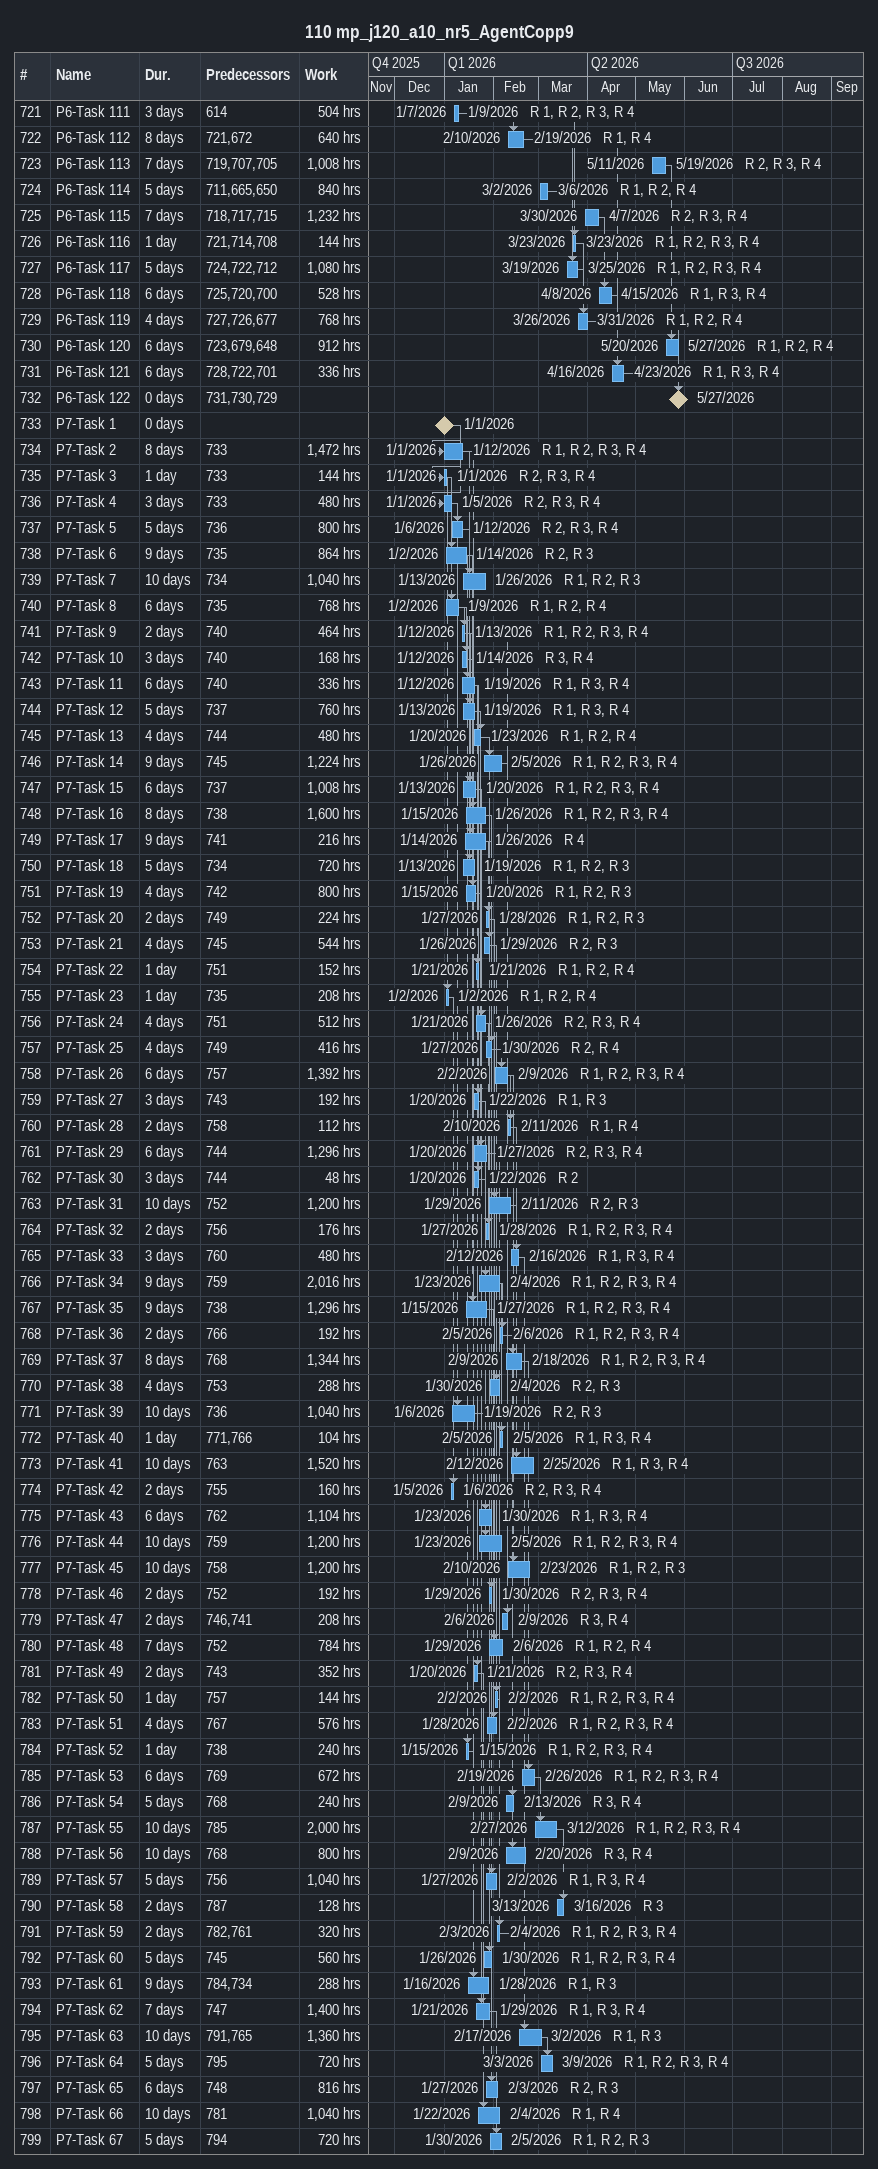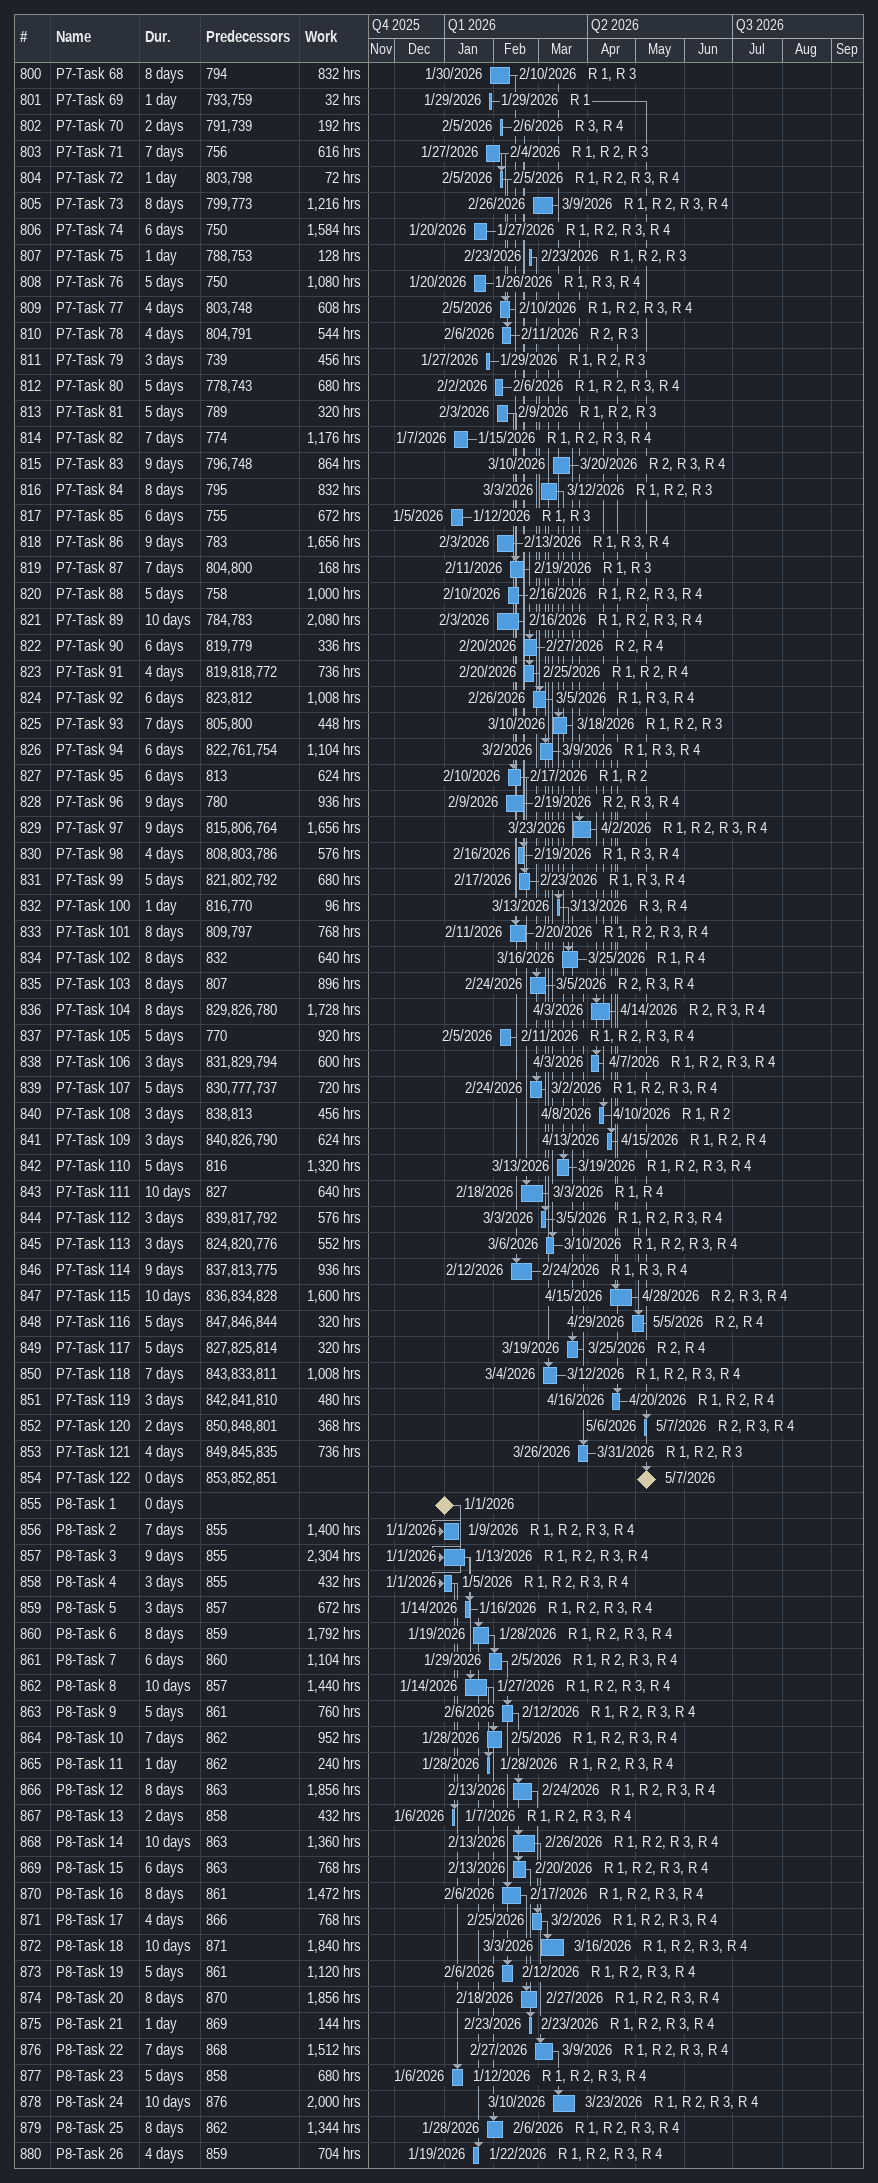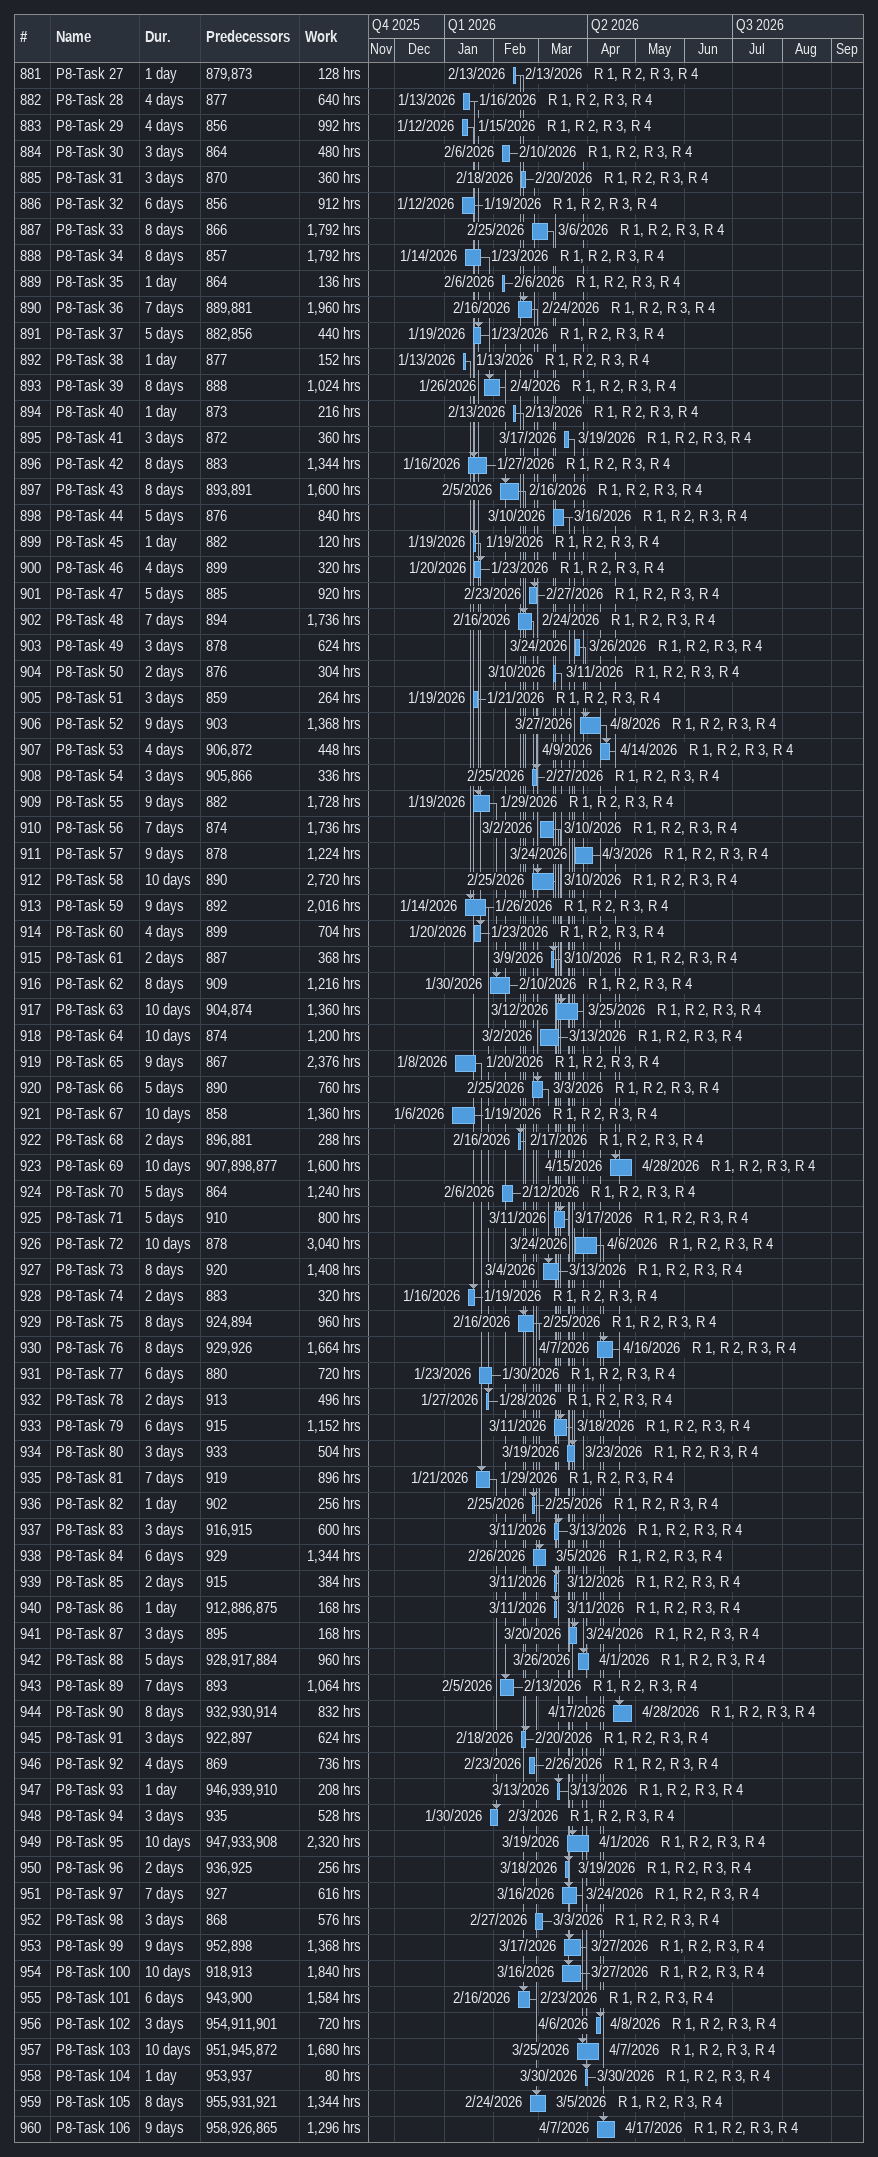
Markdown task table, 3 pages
110 mp_j120_a10_nr5_AgentCopp9

| ID | Task | Duration | Start | Finish | Predecessors | Resources | Work (h) |
|---|---|---|---|---|---|---|---|
| 721 | P6-Task 111 | 3d | 2026-01-07 | 2026-01-09 | 614 | R 1, R 2, R 3, R 4 | 504 |
| 722 | P6-Task 112 | 8d | 2026-02-10 | 2026-02-19 | 721, 672 | R 1, R 4 | 640 |
| 723 | P6-Task 113 | 7d | 2026-05-11 | 2026-05-19 | 719, 707, 705 | R 2, R 3, R 4 | 1008 |
| 724 | P6-Task 114 | 5d | 2026-03-02 | 2026-03-06 | 711, 665, 650 | R 1, R 2, R 4 | 840 |
| 725 | P6-Task 115 | 7d | 2026-03-30 | 2026-04-07 | 718, 717, 715 | R 2, R 3, R 4 | 1232 |
| 726 | P6-Task 116 | 1d | 2026-03-23 | 2026-03-23 | 721, 714, 708 | R 1, R 2, R 3, R 4 | 144 |
| 727 | P6-Task 117 | 5d | 2026-03-19 | 2026-03-25 | 724, 722, 712 | R 1, R 2, R 3, R 4 | 1080 |
| 728 | P6-Task 118 | 6d | 2026-04-08 | 2026-04-15 | 725, 720, 700 | R 1, R 3, R 4 | 528 |
| 729 | P6-Task 119 | 4d | 2026-03-26 | 2026-03-31 | 727, 726, 677 | R 1, R 2, R 4 | 768 |
| 730 | P6-Task 120 | 6d | 2026-05-20 | 2026-05-27 | 723, 679, 648 | R 1, R 2, R 4 | 912 |
| 731 | P6-Task 121 | 6d | 2026-04-16 | 2026-04-23 | 728, 722, 701 | R 1, R 3, R 4 | 336 |
| 732 | P6-Task 122 | 0d | 2026-05-27 | 2026-05-27 | 731, 730, 729 |  |  |
| 733 | P7-Task 1 | 0d | 2026-01-01 | 2026-01-01 |  |  |  |
| 734 | P7-Task 2 | 8d | 2026-01-01 | 2026-01-12 | 733 | R 1, R 2, R 3, R 4 | 1472 |
| 735 | P7-Task 3 | 1d | 2026-01-01 | 2026-01-01 | 733 | R 2, R 3, R 4 | 144 |
| 736 | P7-Task 4 | 3d | 2026-01-01 | 2026-01-05 | 733 | R 2, R 3, R 4 | 480 |
| 737 | P7-Task 5 | 5d | 2026-01-06 | 2026-01-12 | 736 | R 2, R 3, R 4 | 800 |
| 738 | P7-Task 6 | 9d | 2026-01-02 | 2026-01-14 | 735 | R 2, R 3 | 864 |
| 739 | P7-Task 7 | 10d | 2026-01-13 | 2026-01-26 | 734 | R 1, R 2, R 3 | 1040 |
| 740 | P7-Task 8 | 6d | 2026-01-02 | 2026-01-09 | 735 | R 1, R 2, R 4 | 768 |
| 741 | P7-Task 9 | 2d | 2026-01-12 | 2026-01-13 | 740 | R 1, R 2, R 3, R 4 | 464 |
| 742 | P7-Task 10 | 3d | 2026-01-12 | 2026-01-14 | 740 | R 3, R 4 | 168 |
| 743 | P7-Task 11 | 6d | 2026-01-12 | 2026-01-19 | 740 | R 1, R 3, R 4 | 336 |
| 744 | P7-Task 12 | 5d | 2026-01-13 | 2026-01-19 | 737 | R 1, R 3, R 4 | 760 |
| 745 | P7-Task 13 | 4d | 2026-01-20 | 2026-01-23 | 744 | R 1, R 2, R 4 | 480 |
| 746 | P7-Task 14 | 9d | 2026-01-26 | 2026-02-05 | 745 | R 1, R 2, R 3, R 4 | 1224 |
| 747 | P7-Task 15 | 6d | 2026-01-13 | 2026-01-20 | 737 | R 1, R 2, R 3, R 4 | 1008 |
| 748 | P7-Task 16 | 8d | 2026-01-15 | 2026-01-26 | 738 | R 1, R 2, R 3, R 4 | 1600 |
| 749 | P7-Task 17 | 9d | 2026-01-14 | 2026-01-26 | 741 | R 4 | 216 |
| 750 | P7-Task 18 | 5d | 2026-01-13 | 2026-01-19 | 734 | R 1, R 2, R 3 | 720 |
| 751 | P7-Task 19 | 4d | 2026-01-15 | 2026-01-20 | 742 | R 1, R 2, R 3 | 800 |
| 752 | P7-Task 20 | 2d | 2026-01-27 | 2026-01-28 | 749 | R 1, R 2, R 3 | 224 |
| 753 | P7-Task 21 | 4d | 2026-01-26 | 2026-01-29 | 745 | R 2, R 3 | 544 |
| 754 | P7-Task 22 | 1d | 2026-01-21 | 2026-01-21 | 751 | R 1, R 2, R 4 | 152 |
| 755 | P7-Task 23 | 1d | 2026-01-02 | 2026-01-02 | 735 | R 1, R 2, R 4 | 208 |
| 756 | P7-Task 24 | 4d | 2026-01-21 | 2026-01-26 | 751 | R 2, R 3, R 4 | 512 |
| 757 | P7-Task 25 | 4d | 2026-01-27 | 2026-01-30 | 749 | R 2, R 4 | 416 |
| 758 | P7-Task 26 | 6d | 2026-02-02 | 2026-02-09 | 757 | R 1, R 2, R 3, R 4 | 1392 |
| 759 | P7-Task 27 | 3d | 2026-01-20 | 2026-01-22 | 743 | R 1, R 3 | 192 |
| 760 | P7-Task 28 | 2d | 2026-02-10 | 2026-02-11 | 758 | R 1, R 4 | 112 |
| 761 | P7-Task 29 | 6d | 2026-01-20 | 2026-01-27 | 744 | R 2, R 3, R 4 | 1296 |
| 762 | P7-Task 30 | 3d | 2026-01-20 | 2026-01-22 | 744 | R 2 | 48 |
| 763 | P7-Task 31 | 10d | 2026-01-29 | 2026-02-11 | 752 | R 2, R 3 | 1200 |
| 764 | P7-Task 32 | 2d | 2026-01-27 | 2026-01-28 | 756 | R 1, R 2, R 3, R 4 | 176 |
| 765 | P7-Task 33 | 3d | 2026-02-12 | 2026-02-16 | 760 | R 1, R 3, R 4 | 480 |
| 766 | P7-Task 34 | 9d | 2026-01-23 | 2026-02-04 | 759 | R 1, R 2, R 3, R 4 | 2016 |
| 767 | P7-Task 35 | 9d | 2026-01-15 | 2026-01-27 | 738 | R 1, R 2, R 3, R 4 | 1296 |
| 768 | P7-Task 36 | 2d | 2026-02-05 | 2026-02-06 | 766 | R 1, R 2, R 3, R 4 | 192 |
| 769 | P7-Task 37 | 8d | 2026-02-09 | 2026-02-18 | 768 | R 1, R 2, R 3, R 4 | 1344 |
| 770 | P7-Task 38 | 4d | 2026-01-30 | 2026-02-04 | 753 | R 2, R 3 | 288 |
| 771 | P7-Task 39 | 10d | 2026-01-06 | 2026-01-19 | 736 | R 2, R 3 | 1040 |
| 772 | P7-Task 40 | 1d | 2026-02-05 | 2026-02-05 | 771, 766 | R 1, R 3, R 4 | 104 |
| 773 | P7-Task 41 | 10d | 2026-02-12 | 2026-02-25 | 763 | R 1, R 3, R 4 | 1520 |
| 774 | P7-Task 42 | 2d | 2026-01-05 | 2026-01-06 | 755 | R 2, R 3, R 4 | 160 |
| 775 | P7-Task 43 | 6d | 2026-01-23 | 2026-01-30 | 762 | R 1, R 3, R 4 | 1104 |
| 776 | P7-Task 44 | 10d | 2026-01-23 | 2026-02-05 | 759 | R 1, R 2, R 3, R 4 | 1200 |
| 777 | P7-Task 45 | 10d | 2026-02-10 | 2026-02-23 | 758 | R 1, R 2, R 3 | 1200 |
| 778 | P7-Task 46 | 2d | 2026-01-29 | 2026-01-30 | 752 | R 2, R 3, R 4 | 192 |
| 779 | P7-Task 47 | 2d | 2026-02-06 | 2026-02-09 | 746, 741 | R 3, R 4 | 208 |
| 780 | P7-Task 48 | 7d | 2026-01-29 | 2026-02-06 | 752 | R 1, R 2, R 4 | 784 |
| 781 | P7-Task 49 | 2d | 2026-01-20 | 2026-01-21 | 743 | R 2, R 3, R 4 | 352 |
| 782 | P7-Task 50 | 1d | 2026-02-02 | 2026-02-02 | 757 | R 1, R 2, R 3, R 4 | 144 |
| 783 | P7-Task 51 | 4d | 2026-01-28 | 2026-02-02 | 767 | R 1, R 2, R 3, R 4 | 576 |
| 784 | P7-Task 52 | 1d | 2026-01-15 | 2026-01-15 | 738 | R 1, R 2, R 3, R 4 | 240 |
| 785 | P7-Task 53 | 6d | 2026-02-19 | 2026-02-26 | 769 | R 1, R 2, R 3, R 4 | 672 |
| 786 | P7-Task 54 | 5d | 2026-02-09 | 2026-02-13 | 768 | R 3, R 4 | 240 |
| 787 | P7-Task 55 | 10d | 2026-02-27 | 2026-03-12 | 785 | R 1, R 2, R 3, R 4 | 2000 |
| 788 | P7-Task 56 | 10d | 2026-02-09 | 2026-02-20 | 768 | R 3, R 4 | 800 |
| 789 | P7-Task 57 | 5d | 2026-01-27 | 2026-02-02 | 756 | R 1, R 3, R 4 | 1040 |
| 790 | P7-Task 58 | 2d | 2026-03-13 | 2026-03-16 | 787 | R 3 | 128 |
| 791 | P7-Task 59 | 2d | 2026-02-03 | 2026-02-04 | 782, 761 | R 1, R 2, R 3, R 4 | 320 |
| 792 | P7-Task 60 | 5d | 2026-01-26 | 2026-01-30 | 745 | R 1, R 2, R 3, R 4 | 560 |
| 793 | P7-Task 61 | 9d | 2026-01-16 | 2026-01-28 | 784, 734 | R 1, R 3 | 288 |
| 794 | P7-Task 62 | 7d | 2026-01-21 | 2026-01-29 | 747 | R 1, R 3, R 4 | 1400 |
| 795 | P7-Task 63 | 10d | 2026-02-17 | 2026-03-02 | 791, 765 | R 1, R 3 | 1360 |
| 796 | P7-Task 64 | 5d | 2026-03-03 | 2026-03-09 | 795 | R 1, R 2, R 3, R 4 | 720 |
| 797 | P7-Task 65 | 6d | 2026-01-27 | 2026-02-03 | 748 | R 2, R 3 | 816 |
| 798 | P7-Task 66 | 10d | 2026-01-22 | 2026-02-04 | 781 | R 1, R 4 | 1040 |
| 799 | P7-Task 67 | 5d | 2026-01-30 | 2026-02-05 | 794 | R 1, R 2, R 3 | 720 |
| 800 | P7-Task 68 | 8d | 2026-01-30 | 2026-02-10 | 794 | R 1, R 3 | 832 |
| 801 | P7-Task 69 | 1d | 2026-01-29 | 2026-01-29 | 793, 759 | R 1 | 32 |
| 802 | P7-Task 70 | 2d | 2026-02-05 | 2026-02-06 | 791, 739 | R 3, R 4 | 192 |
| 803 | P7-Task 71 | 7d | 2026-01-27 | 2026-02-04 | 756 | R 1, R 2, R 3 | 616 |
| 804 | P7-Task 72 | 1d | 2026-02-05 | 2026-02-05 | 803, 798 | R 1, R 2, R 3, R 4 | 72 |
| 805 | P7-Task 73 | 8d | 2026-02-26 | 2026-03-09 | 799, 773 | R 1, R 2, R 3, R 4 | 1216 |
| 806 | P7-Task 74 | 6d | 2026-01-20 | 2026-01-27 | 750 | R 1, R 2, R 3, R 4 | 1584 |
| 807 | P7-Task 75 | 1d | 2026-02-23 | 2026-02-23 | 788, 753 | R 1, R 2, R 3 | 128 |
| 808 | P7-Task 76 | 5d | 2026-01-20 | 2026-01-26 | 750 | R 1, R 3, R 4 | 1080 |
| 809 | P7-Task 77 | 4d | 2026-02-05 | 2026-02-10 | 803, 748 | R 1, R 2, R 3, R 4 | 608 |
| 810 | P7-Task 78 | 4d | 2026-02-06 | 2026-02-11 | 804, 791 | R 2, R 3 | 544 |
| 811 | P7-Task 79 | 3d | 2026-01-27 | 2026-01-29 | 739 | R 1, R 2, R 3 | 456 |
| 812 | P7-Task 80 | 5d | 2026-02-02 | 2026-02-06 | 778, 743 | R 1, R 2, R 3, R 4 | 680 |
| 813 | P7-Task 81 | 5d | 2026-02-03 | 2026-02-09 | 789 | R 1, R 2, R 3 | 320 |
| 814 | P7-Task 82 | 7d | 2026-01-07 | 2026-01-15 | 774 | R 1, R 2, R 3, R 4 | 1176 |
| 815 | P7-Task 83 | 9d | 2026-03-10 | 2026-03-20 | 796, 748 | R 2, R 3, R 4 | 864 |
| 816 | P7-Task 84 | 8d | 2026-03-03 | 2026-03-12 | 795 | R 1, R 2, R 3 | 832 |
| 817 | P7-Task 85 | 6d | 2026-01-05 | 2026-01-12 | 755 | R 1, R 3 | 672 |
| 818 | P7-Task 86 | 9d | 2026-02-03 | 2026-02-13 | 783 | R 1, R 3, R 4 | 1656 |
| 819 | P7-Task 87 | 7d | 2026-02-11 | 2026-02-19 | 804, 800 | R 1, R 3 | 168 |
| 820 | P7-Task 88 | 5d | 2026-02-10 | 2026-02-16 | 758 | R 1, R 2, R 3, R 4 | 1000 |
| 821 | P7-Task 89 | 10d | 2026-02-03 | 2026-02-16 | 784, 783 | R 1, R 2, R 3, R 4 | 2080 |
| 822 | P7-Task 90 | 6d | 2026-02-20 | 2026-02-27 | 819, 779 | R 2, R 4 | 336 |
| 823 | P7-Task 91 | 4d | 2026-02-20 | 2026-02-25 | 819, 818, 772 | R 1, R 2, R 4 | 736 |
| 824 | P7-Task 92 | 6d | 2026-02-26 | 2026-03-05 | 823, 812 | R 1, R 3, R 4 | 1008 |
| 825 | P7-Task 93 | 7d | 2026-03-10 | 2026-03-18 | 805, 800 | R 1, R 2, R 3 | 448 |
| 826 | P7-Task 94 | 6d | 2026-03-02 | 2026-03-09 | 822, 761, 754 | R 1, R 3, R 4 | 1104 |
| 827 | P7-Task 95 | 6d | 2026-02-10 | 2026-02-17 | 813 | R 1, R 2 | 624 |
| 828 | P7-Task 96 | 9d | 2026-02-09 | 2026-02-19 | 780 | R 2, R 3, R 4 | 936 |
| 829 | P7-Task 97 | 9d | 2026-03-23 | 2026-04-02 | 815, 806, 764 | R 1, R 2, R 3, R 4 | 1656 |
| 830 | P7-Task 98 | 4d | 2026-02-16 | 2026-02-19 | 808, 803, 786 | R 1, R 3, R 4 | 576 |
| 831 | P7-Task 99 | 5d | 2026-02-17 | 2026-02-23 | 821, 802, 792 | R 1, R 3, R 4 | 680 |
| 832 | P7-Task 100 | 1d | 2026-03-13 | 2026-03-13 | 816, 770 | R 3, R 4 | 96 |
| 833 | P7-Task 101 | 8d | 2026-02-11 | 2026-02-20 | 809, 797 | R 1, R 2, R 3, R 4 | 768 |
| 834 | P7-Task 102 | 8d | 2026-03-16 | 2026-03-25 | 832 | R 1, R 4 | 640 |
| 835 | P7-Task 103 | 8d | 2026-02-24 | 2026-03-05 | 807 | R 2, R 3, R 4 | 896 |
| 836 | P7-Task 104 | 8d | 2026-04-03 | 2026-04-14 | 829, 826, 780 | R 2, R 3, R 4 | 1728 |
| 837 | P7-Task 105 | 5d | 2026-02-05 | 2026-02-11 | 770 | R 1, R 2, R 3, R 4 | 920 |
| 838 | P7-Task 106 | 3d | 2026-04-03 | 2026-04-07 | 831, 829, 794 | R 1, R 2, R 3, R 4 | 600 |
| 839 | P7-Task 107 | 5d | 2026-02-24 | 2026-03-02 | 830, 777, 737 | R 1, R 2, R 3, R 4 | 720 |
| 840 | P7-Task 108 | 3d | 2026-04-08 | 2026-04-10 | 838, 813 | R 1, R 2 | 456 |
| 841 | P7-Task 109 | 3d | 2026-04-13 | 2026-04-15 | 840, 826, 790 | R 1, R 2, R 4 | 624 |
| 842 | P7-Task 110 | 5d | 2026-03-13 | 2026-03-19 | 816 | R 1, R 2, R 3, R 4 | 1320 |
| 843 | P7-Task 111 | 10d | 2026-02-18 | 2026-03-03 | 827 | R 1, R 4 | 640 |
| 844 | P7-Task 112 | 3d | 2026-03-03 | 2026-03-05 | 839, 817, 792 | R 1, R 2, R 3, R 4 | 576 |
| 845 | P7-Task 113 | 3d | 2026-03-06 | 2026-03-10 | 824, 820, 776 | R 1, R 2, R 3, R 4 | 552 |
| 846 | P7-Task 114 | 9d | 2026-02-12 | 2026-02-24 | 837, 813, 775 | R 1, R 3, R 4 | 936 |
| 847 | P7-Task 115 | 10d | 2026-04-15 | 2026-04-28 | 836, 834, 828 | R 2, R 3, R 4 | 1600 |
| 848 | P7-Task 116 | 5d | 2026-04-29 | 2026-05-05 | 847, 846, 844 | R 2, R 4 | 320 |
| 849 | P7-Task 117 | 5d | 2026-03-19 | 2026-03-25 | 827, 825, 814 | R 2, R 4 | 320 |
| 850 | P7-Task 118 | 7d | 2026-03-04 | 2026-03-12 | 843, 833, 811 | R 1, R 2, R 3, R 4 | 1008 |
| 851 | P7-Task 119 | 3d | 2026-04-16 | 2026-04-20 | 842, 841, 810 | R 1, R 2, R 4 | 480 |
| 852 | P7-Task 120 | 2d | 2026-05-06 | 2026-05-07 | 850, 848, 801 | R 2, R 3, R 4 | 368 |
| 853 | P7-Task 121 | 4d | 2026-03-26 | 2026-03-31 | 849, 845, 835 | R 1, R 2, R 3 | 736 |
| 854 | P7-Task 122 | 0d | 2026-05-07 | 2026-05-07 | 853, 852, 851 |  |  |
| 855 | P8-Task 1 | 0d | 2026-01-01 | 2026-01-01 |  |  |  |
| 856 | P8-Task 2 | 7d | 2026-01-01 | 2026-01-09 | 855 | R 1, R 2, R 3, R 4 | 1400 |
| 857 | P8-Task 3 | 9d | 2026-01-01 | 2026-01-13 | 855 | R 1, R 2, R 3, R 4 | 2304 |
| 858 | P8-Task 4 | 3d | 2026-01-01 | 2026-01-05 | 855 | R 1, R 2, R 3, R 4 | 432 |
| 859 | P8-Task 5 | 3d | 2026-01-14 | 2026-01-16 | 857 | R 1, R 2, R 3, R 4 | 672 |
| 860 | P8-Task 6 | 8d | 2026-01-19 | 2026-01-28 | 859 | R 1, R 2, R 3, R 4 | 1792 |
| 861 | P8-Task 7 | 6d | 2026-01-29 | 2026-02-05 | 860 | R 1, R 2, R 3, R 4 | 1104 |
| 862 | P8-Task 8 | 10d | 2026-01-14 | 2026-01-27 | 857 | R 1, R 2, R 3, R 4 | 1440 |
| 863 | P8-Task 9 | 5d | 2026-02-06 | 2026-02-12 | 861 | R 1, R 2, R 3, R 4 | 760 |
| 864 | P8-Task 10 | 7d | 2026-01-28 | 2026-02-05 | 862 | R 1, R 2, R 3, R 4 | 952 |
| 865 | P8-Task 11 | 1d | 2026-01-28 | 2026-01-28 | 862 | R 1, R 2, R 3, R 4 | 240 |
| 866 | P8-Task 12 | 8d | 2026-02-13 | 2026-02-24 | 863 | R 1, R 2, R 3, R 4 | 1856 |
| 867 | P8-Task 13 | 2d | 2026-01-06 | 2026-01-07 | 858 | R 1, R 2, R 3, R 4 | 432 |
| 868 | P8-Task 14 | 10d | 2026-02-13 | 2026-02-26 | 863 | R 1, R 2, R 3, R 4 | 1360 |
| 869 | P8-Task 15 | 6d | 2026-02-13 | 2026-02-20 | 863 | R 1, R 2, R 3, R 4 | 768 |
| 870 | P8-Task 16 | 8d | 2026-02-06 | 2026-02-17 | 861 | R 1, R 2, R 3, R 4 | 1472 |
| 871 | P8-Task 17 | 4d | 2026-02-25 | 2026-03-02 | 866 | R 1, R 2, R 3, R 4 | 768 |
| 872 | P8-Task 18 | 10d | 2026-03-03 | 2026-03-16 | 871 | R 1, R 2, R 3, R 4 | 1840 |
| 873 | P8-Task 19 | 5d | 2026-02-06 | 2026-02-12 | 861 | R 1, R 2, R 3, R 4 | 1120 |
| 874 | P8-Task 20 | 8d | 2026-02-18 | 2026-02-27 | 870 | R 1, R 2, R 3, R 4 | 1856 |
| 875 | P8-Task 21 | 1d | 2026-02-23 | 2026-02-23 | 869 | R 1, R 2, R 3, R 4 | 144 |
| 876 | P8-Task 22 | 7d | 2026-02-27 | 2026-03-09 | 868 | R 1, R 2, R 3, R 4 | 1512 |
| 877 | P8-Task 23 | 5d | 2026-01-06 | 2026-01-12 | 858 | R 1, R 2, R 3, R 4 | 680 |
| 878 | P8-Task 24 | 10d | 2026-03-10 | 2026-03-23 | 876 | R 1, R 2, R 3, R 4 | 2000 |
| 879 | P8-Task 25 | 8d | 2026-01-28 | 2026-02-06 | 862 | R 1, R 2, R 3, R 4 | 1344 |
| 880 | P8-Task 26 | 4d | 2026-01-19 | 2026-01-22 | 859 | R 1, R 2, R 3, R 4 | 704 |
| 881 | P8-Task 27 | 1d | 2026-02-13 | 2026-02-13 | 879, 873 | R 1, R 2, R 3, R 4 | 128 |
| 882 | P8-Task 28 | 4d | 2026-01-13 | 2026-01-16 | 877 | R 1, R 2, R 3, R 4 | 640 |
| 883 | P8-Task 29 | 4d | 2026-01-12 | 2026-01-15 | 856 | R 1, R 2, R 3, R 4 | 992 |
| 884 | P8-Task 30 | 3d | 2026-02-06 | 2026-02-10 | 864 | R 1, R 2, R 3, R 4 | 480 |
| 885 | P8-Task 31 | 3d | 2026-02-18 | 2026-02-20 | 870 | R 1, R 2, R 3, R 4 | 360 |
| 886 | P8-Task 32 | 6d | 2026-01-12 | 2026-01-19 | 856 | R 1, R 2, R 3, R 4 | 912 |
| 887 | P8-Task 33 | 8d | 2026-02-25 | 2026-03-06 | 866 | R 1, R 2, R 3, R 4 | 1792 |
| 888 | P8-Task 34 | 8d | 2026-01-14 | 2026-01-23 | 857 | R 1, R 2, R 3, R 4 | 1792 |
| 889 | P8-Task 35 | 1d | 2026-02-06 | 2026-02-06 | 864 | R 1, R 2, R 3, R 4 | 136 |
| 890 | P8-Task 36 | 7d | 2026-02-16 | 2026-02-24 | 889, 881 | R 1, R 2, R 3, R 4 | 1960 |
| 891 | P8-Task 37 | 5d | 2026-01-19 | 2026-01-23 | 882, 856 | R 1, R 2, R 3, R 4 | 440 |
| 892 | P8-Task 38 | 1d | 2026-01-13 | 2026-01-13 | 877 | R 1, R 2, R 3, R 4 | 152 |
| 893 | P8-Task 39 | 8d | 2026-01-26 | 2026-02-04 | 888 | R 1, R 2, R 3, R 4 | 1024 |
| 894 | P8-Task 40 | 1d | 2026-02-13 | 2026-02-13 | 873 | R 1, R 2, R 3, R 4 | 216 |
| 895 | P8-Task 41 | 3d | 2026-03-17 | 2026-03-19 | 872 | R 1, R 2, R 3, R 4 | 360 |
| 896 | P8-Task 42 | 8d | 2026-01-16 | 2026-01-27 | 883 | R 1, R 2, R 3, R 4 | 1344 |
| 897 | P8-Task 43 | 8d | 2026-02-05 | 2026-02-16 | 893, 891 | R 1, R 2, R 3, R 4 | 1600 |
| 898 | P8-Task 44 | 5d | 2026-03-10 | 2026-03-16 | 876 | R 1, R 2, R 3, R 4 | 840 |
| 899 | P8-Task 45 | 1d | 2026-01-19 | 2026-01-19 | 882 | R 1, R 2, R 3, R 4 | 120 |
| 900 | P8-Task 46 | 4d | 2026-01-20 | 2026-01-23 | 899 | R 1, R 2, R 3, R 4 | 320 |
| 901 | P8-Task 47 | 5d | 2026-02-23 | 2026-02-27 | 885 | R 1, R 2, R 3, R 4 | 920 |
| 902 | P8-Task 48 | 7d | 2026-02-16 | 2026-02-24 | 894 | R 1, R 2, R 3, R 4 | 1736 |
| 903 | P8-Task 49 | 3d | 2026-03-24 | 2026-03-26 | 878 | R 1, R 2, R 3, R 4 | 624 |
| 904 | P8-Task 50 | 2d | 2026-03-10 | 2026-03-11 | 876 | R 1, R 2, R 3, R 4 | 304 |
| 905 | P8-Task 51 | 3d | 2026-01-19 | 2026-01-21 | 859 | R 1, R 2, R 3, R 4 | 264 |
| 906 | P8-Task 52 | 9d | 2026-03-27 | 2026-04-08 | 903 | R 1, R 2, R 3, R 4 | 1368 |
| 907 | P8-Task 53 | 4d | 2026-04-09 | 2026-04-14 | 906, 872 | R 1, R 2, R 3, R 4 | 448 |
| 908 | P8-Task 54 | 3d | 2026-02-25 | 2026-02-27 | 905, 866 | R 1, R 2, R 3, R 4 | 336 |
| 909 | P8-Task 55 | 9d | 2026-01-19 | 2026-01-29 | 882 | R 1, R 2, R 3, R 4 | 1728 |
| 910 | P8-Task 56 | 7d | 2026-03-02 | 2026-03-10 | 874 | R 1, R 2, R 3, R 4 | 1736 |
| 911 | P8-Task 57 | 9d | 2026-03-24 | 2026-04-03 | 878 | R 1, R 2, R 3, R 4 | 1224 |
| 912 | P8-Task 58 | 10d | 2026-02-25 | 2026-03-10 | 890 | R 1, R 2, R 3, R 4 | 2720 |
| 913 | P8-Task 59 | 9d | 2026-01-14 | 2026-01-26 | 892 | R 1, R 2, R 3, R 4 | 2016 |
| 914 | P8-Task 60 | 4d | 2026-01-20 | 2026-01-23 | 899 | R 1, R 2, R 3, R 4 | 704 |
| 915 | P8-Task 61 | 2d | 2026-03-09 | 2026-03-10 | 887 | R 1, R 2, R 3, R 4 | 368 |
| 916 | P8-Task 62 | 8d | 2026-01-30 | 2026-02-10 | 909 | R 1, R 2, R 3, R 4 | 1216 |
| 917 | P8-Task 63 | 10d | 2026-03-12 | 2026-03-25 | 904, 874 | R 1, R 2, R 3, R 4 | 1360 |
| 918 | P8-Task 64 | 10d | 2026-03-02 | 2026-03-13 | 874 | R 1, R 2, R 3, R 4 | 1200 |
| 919 | P8-Task 65 | 9d | 2026-01-08 | 2026-01-20 | 867 | R 1, R 2, R 3, R 4 | 2376 |
| 920 | P8-Task 66 | 5d | 2026-02-25 | 2026-03-03 | 890 | R 1, R 2, R 3, R 4 | 760 |
| 921 | P8-Task 67 | 10d | 2026-01-06 | 2026-01-19 | 858 | R 1, R 2, R 3, R 4 | 1360 |
| 922 | P8-Task 68 | 2d | 2026-02-16 | 2026-02-17 | 896, 881 | R 1, R 2, R 3, R 4 | 288 |
| 923 | P8-Task 69 | 10d | 2026-04-15 | 2026-04-28 | 907, 898, 877 | R 1, R 2, R 3, R 4 | 1600 |
| 924 | P8-Task 70 | 5d | 2026-02-06 | 2026-02-12 | 864 | R 1, R 2, R 3, R 4 | 1240 |
| 925 | P8-Task 71 | 5d | 2026-03-11 | 2026-03-17 | 910 | R 1, R 2, R 3, R 4 | 800 |
| 926 | P8-Task 72 | 10d | 2026-03-24 | 2026-04-06 | 878 | R 1, R 2, R 3, R 4 | 3040 |
| 927 | P8-Task 73 | 8d | 2026-03-04 | 2026-03-13 | 920 | R 1, R 2, R 3, R 4 | 1408 |
| 928 | P8-Task 74 | 2d | 2026-01-16 | 2026-01-19 | 883 | R 1, R 2, R 3, R 4 | 320 |
| 929 | P8-Task 75 | 8d | 2026-02-16 | 2026-02-25 | 924, 894 | R 1, R 2, R 3, R 4 | 960 |
| 930 | P8-Task 76 | 8d | 2026-04-07 | 2026-04-16 | 929, 926 | R 1, R 2, R 3, R 4 | 1664 |
| 931 | P8-Task 77 | 6d | 2026-01-23 | 2026-01-30 | 880 | R 1, R 2, R 3, R 4 | 720 |
| 932 | P8-Task 78 | 2d | 2026-01-27 | 2026-01-28 | 913 | R 1, R 2, R 3, R 4 | 496 |
| 933 | P8-Task 79 | 6d | 2026-03-11 | 2026-03-18 | 915 | R 1, R 2, R 3, R 4 | 1152 |
| 934 | P8-Task 80 | 3d | 2026-03-19 | 2026-03-23 | 933 | R 1, R 2, R 3, R 4 | 504 |
| 935 | P8-Task 81 | 7d | 2026-01-21 | 2026-01-29 | 919 | R 1, R 2, R 3, R 4 | 896 |
| 936 | P8-Task 82 | 1d | 2026-02-25 | 2026-02-25 | 902 | R 1, R 2, R 3, R 4 | 256 |
| 937 | P8-Task 83 | 3d | 2026-03-11 | 2026-03-13 | 916, 915 | R 1, R 2, R 3, R 4 | 600 |
| 938 | P8-Task 84 | 6d | 2026-02-26 | 2026-03-05 | 929 | R 1, R 2, R 3, R 4 | 1344 |
| 939 | P8-Task 85 | 2d | 2026-03-11 | 2026-03-12 | 915 | R 1, R 2, R 3, R 4 | 384 |
| 940 | P8-Task 86 | 1d | 2026-03-11 | 2026-03-11 | 912, 886, 875 | R 1, R 2, R 3, R 4 | 168 |
| 941 | P8-Task 87 | 3d | 2026-03-20 | 2026-03-24 | 895 | R 1, R 2, R 3, R 4 | 168 |
| 942 | P8-Task 88 | 5d | 2026-03-26 | 2026-04-01 | 928, 917, 884 | R 1, R 2, R 3, R 4 | 960 |
| 943 | P8-Task 89 | 7d | 2026-02-05 | 2026-02-13 | 893 | R 1, R 2, R 3, R 4 | 1064 |
| 944 | P8-Task 90 | 8d | 2026-04-17 | 2026-04-28 | 932, 930, 914 | R 1, R 2, R 3, R 4 | 832 |
| 945 | P8-Task 91 | 3d | 2026-02-18 | 2026-02-20 | 922, 897 | R 1, R 2, R 3, R 4 | 624 |
| 946 | P8-Task 92 | 4d | 2026-02-23 | 2026-02-26 | 869 | R 1, R 2, R 3, R 4 | 736 |
| 947 | P8-Task 93 | 1d | 2026-03-13 | 2026-03-13 | 946, 939, 910 | R 1, R 2, R 3, R 4 | 208 |
| 948 | P8-Task 94 | 3d | 2026-01-30 | 2026-02-03 | 935 | R 1, R 2, R 3, R 4 | 528 |
| 949 | P8-Task 95 | 10d | 2026-03-19 | 2026-04-01 | 947, 933, 908 | R 1, R 2, R 3, R 4 | 2320 |
| 950 | P8-Task 96 | 2d | 2026-03-18 | 2026-03-19 | 936, 925 | R 1, R 2, R 3, R 4 | 256 |
| 951 | P8-Task 97 | 7d | 2026-03-16 | 2026-03-24 | 927 | R 1, R 2, R 3, R 4 | 616 |
| 952 | P8-Task 98 | 3d | 2026-02-27 | 2026-03-03 | 868 | R 1, R 2, R 3, R 4 | 576 |
| 953 | P8-Task 99 | 9d | 2026-03-17 | 2026-03-27 | 952, 898 | R 1, R 2, R 3, R 4 | 1368 |
| 954 | P8-Task 100 | 10d | 2026-03-16 | 2026-03-27 | 918, 913 | R 1, R 2, R 3, R 4 | 1840 |
| 955 | P8-Task 101 | 6d | 2026-02-16 | 2026-02-23 | 943, 900 | R 1, R 2, R 3, R 4 | 1584 |
| 956 | P8-Task 102 | 3d | 2026-04-06 | 2026-04-08 | 954, 911, 901 | R 1, R 2, R 3, R 4 | 720 |
| 957 | P8-Task 103 | 10d | 2026-03-25 | 2026-04-07 | 951, 945, 872 | R 1, R 2, R 3, R 4 | 1680 |
| 958 | P8-Task 104 | 1d | 2026-03-30 | 2026-03-30 | 953, 937 | R 1, R 2, R 3, R 4 | 80 |
| 959 | P8-Task 105 | 8d | 2026-02-24 | 2026-03-05 | 955, 931, 921 | R 1, R 2, R 3, R 4 | 1344 |
| 960 | P8-Task 106 | 9d | 2026-04-07 | 2026-04-17 | 958, 926, 865 | R 1, R 2, R 3, R 4 | 1296 |
